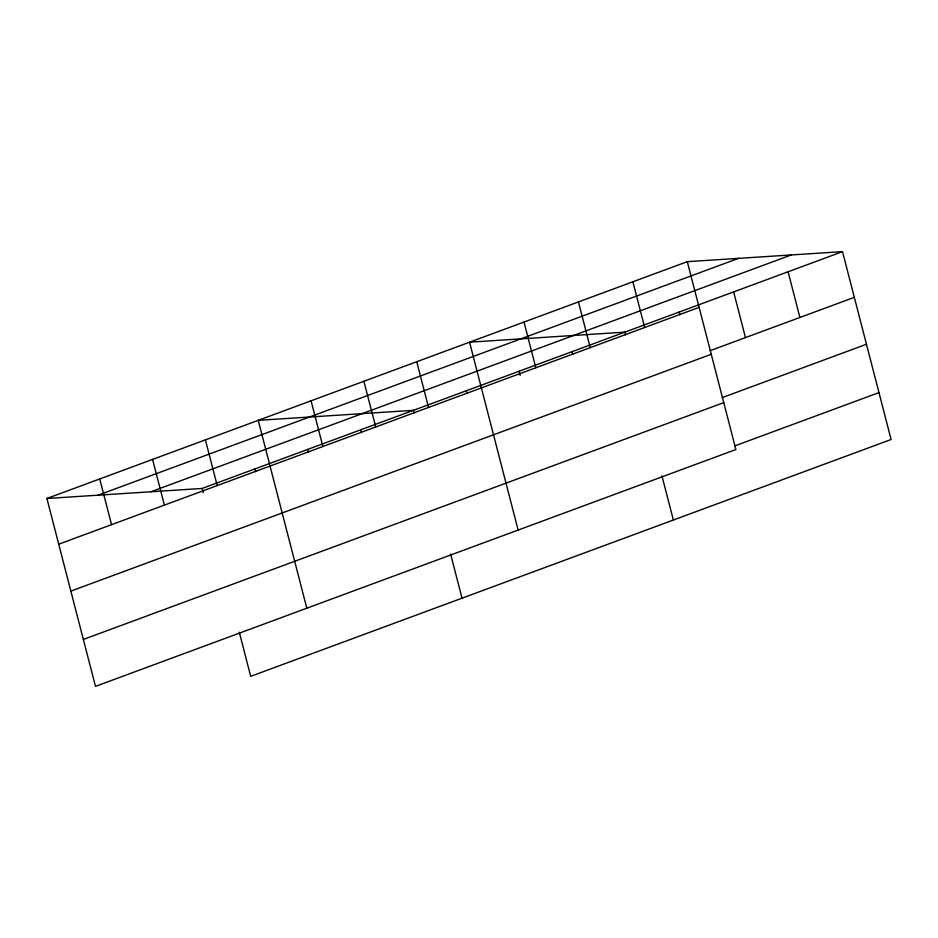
<?xml version="1.0" encoding="UTF-8"?>
<svg xmlns="http://www.w3.org/2000/svg" width="938" height="938" viewBox="0 0 938 938"><rect width="100%" height="100%" fill="white"/><g stroke="black" fill="none" stroke-linecap="round" stroke-linejoin="round"><path stroke-width="1.41" d="M687.308 261.667L735.884 449.536L95.488 686.358L46.9 498.488L687.308 261.667L842.512 251.642L891.1 439.512L250.692 676.333L239.284 632.189M98.115 495.182L738.523 258.36M150.889 491.77L791.297 254.948M46.9 498.488L202.116 488.464L842.512 251.642M58.719 544.204L699.127 307.371M710.089 350.695L854.33 297.346M70.854 591.116L711.25 354.283M722.213 397.606L866.466 344.258M83.353 639.446L723.761 402.625M734.712 445.937L878.965 392.6M788.084 271.774L799.903 317.478M733.645 291.906L745.464 337.61M679.206 312.026L679.933 314.805M632.869 281.799L644.687 327.503M625.494 334.936L624.778 332.158L469.563 342.182L518.151 530.052M661.947 475.883L673.367 520.027M578.429 301.919L590.26 347.635M571.946 351.703L572.661 354.47M524.002 322.051L535.821 367.766M519.113 371.237L520.18 375.399M466.28 390.771L466.995 393.55M416.73 361.728L428.549 407.432M414.162 413.083L413.447 410.316L258.231 420.341L306.82 608.211M450.615 554.03L462.035 598.186M363.897 381.262L375.716 426.966M360.614 429.85L361.329 432.629M311.064 400.796L322.883 446.511M307.781 449.396L308.496 452.163M254.948 468.93L255.664 471.697M205.399 439.875L217.217 485.591M202.116 488.464L203.183 492.626M152.566 459.409L164.385 505.125M99.733 478.955L111.552 524.659"/></g></svg>
